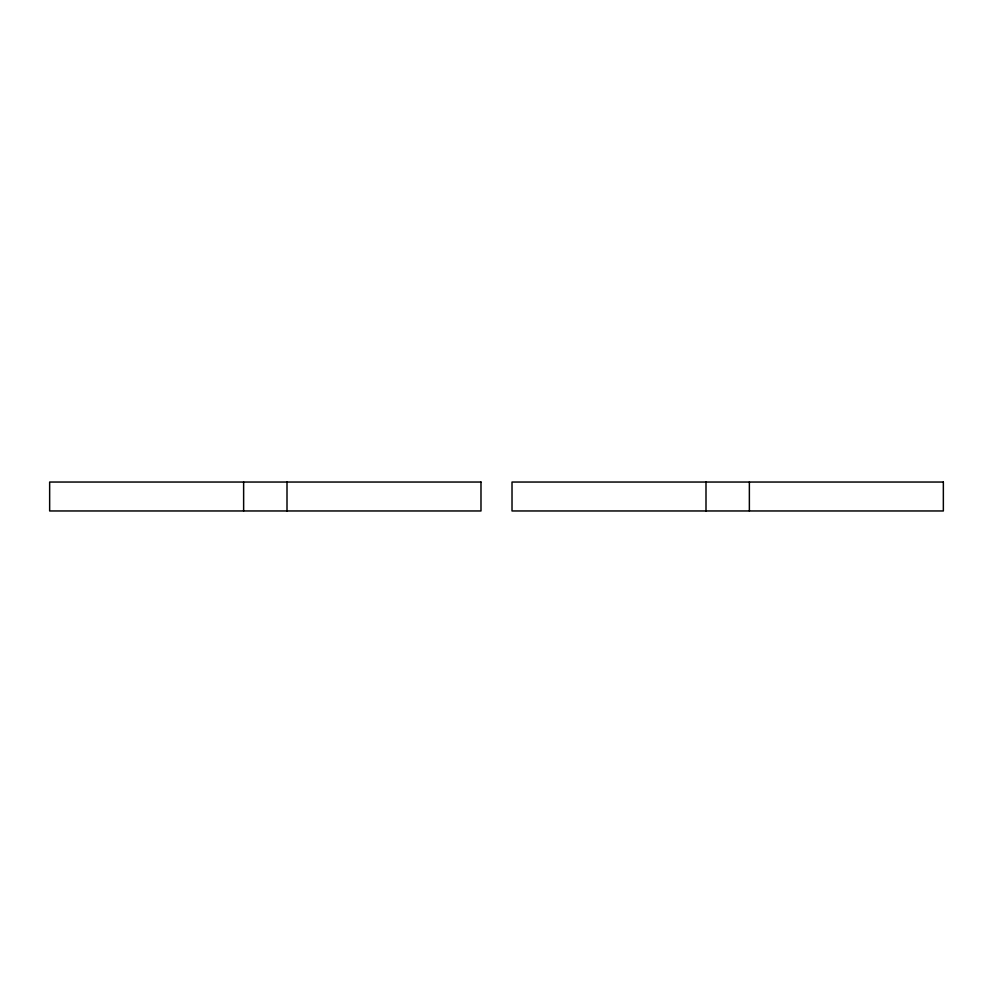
<?xml version="1.0" encoding="UTF-8"?>
<svg xmlns="http://www.w3.org/2000/svg" width="993" height="993" viewBox="0 0 993 993"><rect width="100%" height="100%" fill="white"/><g stroke="black" fill="none" stroke-linecap="round" stroke-linejoin="round"><path stroke-width="1.49" d="M749.367 482.039L749.367 510.961M705.998 482.039L705.998 510.961M287.002 482.039L287.002 510.961M243.633 482.039L243.633 510.961M480.984 482.039L49.65 482.039L49.65 510.961L480.984 510.961L480.984 482.039M943.35 482.039L512.016 482.039L512.016 510.961L943.35 510.961L943.35 482.039"/></g></svg>
